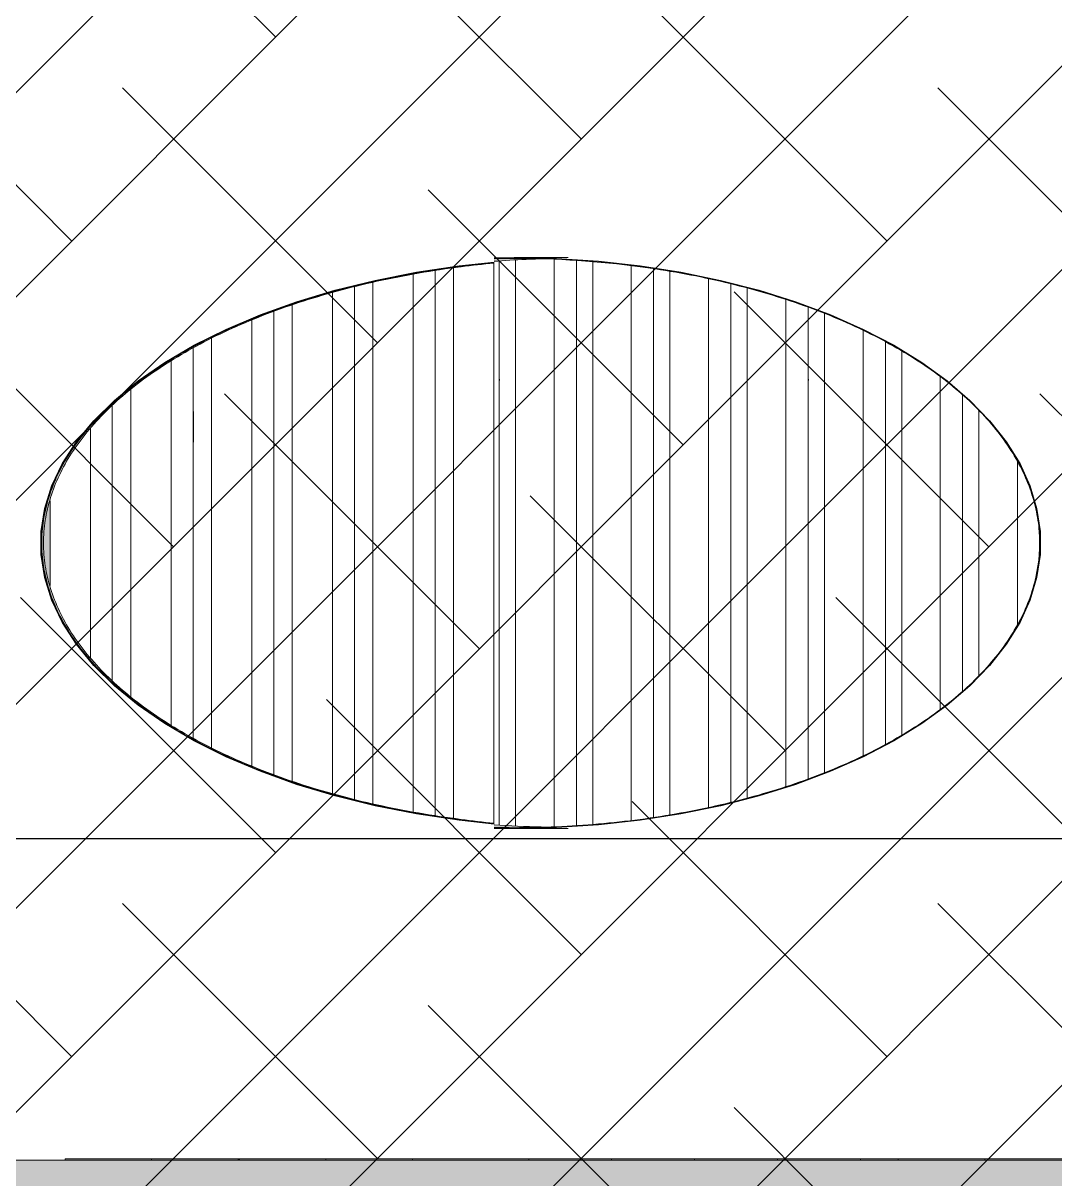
# Model space of a CAD drawing. Header units: millimetres. Extents: x 50357 to 985146, y 723188 to 1803594.
# Drawn here: x 863210 to 866789, y 735674 to 739682 of the extents above; entities that cross this region are included whole.
import ezdxf

# ---------------------------------------------------------------- set-up
doc = ezdxf.new("R2010")
doc.units = ezdxf.units.MM
doc.header["$LTSCALE"] = 3
doc.header["$MEASUREMENT"] = 0
for name, color, linetype, lineweight, true_color in [('A-FLOR', 7, 'Continuous', 5, 0x6e6e6e), ('A-GENM', 7, 'Continuous', 13, 0x6e6e6e), ('I-WALL', 7, 'Continuous', 25, 0x6e6e6e), ('Q-SPCQ', 7, 'Continuous', 13, 0x6e6e6e)]:
    doc.layers.add(name, color=color, linetype=linetype, lineweight=lineweight, true_color=true_color)
doc.layers.add('Hatch (HOR not under LTC submission)', color=252, linetype='Continuous', lineweight=35)

# ---------------------------------------------------------------- blocks, each defined once
blk = doc.blocks.new('AED_Tactile_Orientation_Line Base - AED_Tactile_Orientation_Line Base-3909938-SEC D_1')
at = {"layer": 'Q-SPCQ'}
blk.add_hatch(color=256, dxfattribs=at).paths.add_polyline_path([(-682727.2, 21000), (-682586.9, 21000), (-682586.9, 21005), (-682886.9, 21005), (-682886.9, 21000), (-682831.3, 21000)], flags=0)
for p, q in [((-682886.9, 21005), (-682586.9, 21005)), ((-682886.9, 21000), (-682886.9, 21005)), ((-682586.9, 21000), (-682586.9, 21005))]:
    blk.add_line(p, q, dxfattribs=at)
blk = doc.blocks.new('AED_Tactile_Orientation_Line Base - AED_Tactile_Orientation_Line Base-V38-SEC D_1')
at = {"layer": 'Q-SPCQ'}
for points in [[(-682414.8, 21000), (-682286.9, 21000), (-682286.9, 21005), (-682586.9, 21005), (-682586.9, 21000), (-682518.9, 21000)], [(-682286.9, 21000), (-682286.9, 21000), (-682286.9, 21005)]]:
    blk.add_hatch(color=256, dxfattribs=at).paths.add_polyline_path(points, flags=0)
for p, q in [((-682586.9, 21005), (-682286.9, 21005)), ((-682586.9, 21000), (-682586.9, 21005)), ((-682286.9, 21000), (-682286.9, 21005))]:
    blk.add_line(p, q, dxfattribs=at)
blk = doc.blocks.new('Tactile_Orientation_Line Base - Tactile_Orientation_Line Base-V67-SEC D_1')
at = {"layer": 'Q-SPCQ'}
blk.add_hatch(color=256, dxfattribs=at).paths.add_polyline_path([(-683143.6, 21000), (-683017.9, 21000), (-683017.9, 21005), (-683305.6, 21005), (-683305.6, 21000), (-683247.8, 21000)], flags=0)
for p, q in [((-683305.6, 21005), (-683017.9, 21005)), ((-683305.6, 21005), (-683305.6, 21000)), ((-683017.9, 21000), (-683017.9, 21005))]:
    blk.add_line(p, q, dxfattribs=at)
blk = doc.blocks.new('Specialty Equipment 49 - Specialty Equipment 1-5008788-SEC D_1')
at = {"layer": 'Q-SPCQ'}
blk.add_hatch(color=256, dxfattribs=at).paths.add_polyline_path([(-682935.4, 11550), (-682886.9, 11550), (-682886.9, 11555), (-683017.9, 11555), (-683017.9, 11550)], flags=0)
for q in [(-682886.9, 11555), (-683017.9, 11550)]:
    blk.add_line((-683017.9, 11555), q, dxfattribs=at)
blk = doc.blocks.new('Tactile_Orientation_Line Base - Tactile_Orientation_Line Base-V68-SEC D_1')
at = {"layer": 'Q-SPCQ'}
blk.add_hatch(color=256, dxfattribs=at).paths.add_polyline_path([(-684168.8, 21000), (-684168.8, 21005), (-684288.9, 21005), (-684288.9, 21000), (-684184.8, 21000)], flags=0)
for p in [(-684288.9, 21005), (-684168.8, 21000)]:
    blk.add_line(p, (-684168.8, 21005), dxfattribs=at)
blk = doc.blocks.new('Opening End Plate L2 - Opening End Plate L2-5117152-SEC D_1')
at = {"layer": 'A-GENM'}
blk.add_hatch(color=256, dxfattribs=at).paths.add_polyline_path([(-684219.1, 12700), (-684072.2, 12703.2), (-683926.2, 12712.8), (-683768.4, 12730.9), (-683641, 12750.9), (-683503.5, 12779.2), (-683351.9, 12819.3), (-683243.4, 12853.3), (-683122.4, 12898.6), (-683008.5, 12949), (-682902.5, 13004.2), (-682805, 13063.9), (-682716.7, 13127.6), (-682638.1, 13195), (-682569.8, 13265.6), (-682512.2, 13338.9), (-682465.6, 13414.6), (-682430.5, 13492), (-682406.7, 13572.2), (-682395.1, 13650.1), (-682395.1, 13729.9), (-682406.9, 13809.3), (-682430.5, 13888), (-682465.6, 13965.4), (-682513.2, 14042.4), (-682569.8, 14114.4), (-682638.1, 14185), (-682727.2, 14259.9), (-682805, 14316.1), (-682902.5, 14375.8), (-683008.5, 14431), (-683122.4, 14481.4), (-683247.8, 14528.1), (-683370.7, 14566.6), (-683503.5, 14600.8), (-683664.2, 14632.7), (-683782.2, 14651.2), (-683926.2, 14667.2), (-684080.7, 14677), (-684219.1, 14680), (-684288.9, 14678.5), (-684288.9, 14675.5), (-684219.1, 14677), (-684072.3, 14673.8), (-683926.5, 14664.2), (-683768.4, 14646), (-683641.5, 14626.1), (-683504.2, 14597.9), (-683351.9, 14557.6), (-683244.3, 14523.9), (-683123.5, 14478.7), (-683009.7, 14428.3), (-682903.9, 14373.2), (-682806.6, 14313.6), (-682718.4, 14250), (-682640.1, 14182.8), (-682571.9, 14112.4), (-682514.5, 14039.3), (-682468.2, 13964), (-682433.1, 13886.9), (-682409.5, 13807.3), (-682397.9, 13729.6), (-682397.9, 13650.4), (-682409.7, 13571.4), (-682433.1, 13493.1), (-682468.2, 13416), (-682518.9, 13335.1), (-682571.9, 13267.6), (-682640.1, 13197.2), (-682727.2, 13123.7), (-682806.6, 13066.4), (-682903.9, 13006.8), (-683009.7, 12951.7), (-683123.5, 12901.3), (-683247.8, 12855), (-683371.5, 12816.3), (-683504.2, 12782.1), (-683664.2, 12750.3), (-683782.6, 12731.7), (-683926.5, 12715.8), (-684080.7, 12706), (-684219.1, 12703), (-684288.9, 12704.5), (-684288.9, 12701.5)], flags=0)
h = blk.add_hatch(color=256, dxfattribs=at)
h.paths.add_polyline_path([(-684219.1, 12703), (-684131.1, 12705.2), (-684196.8, 12707.4), (-684288.9, 12713.3), (-684288.9, 12704.5), (-684228.7, 12703.2)], flags=0)
h.paths.add_polyline_path([(-684288.9, 14666.5), (-684178.2, 14673.8), (-684131.1, 14675.1), (-684228.7, 14676.8), (-684288.9, 14675.5), (-684288.9, 14666.7)], flags=0)
for p, q in [((-684219.1, 14680), (-684289.1, 14679.3)), ((-684031.4, 14680), (-684219.1, 14680)), ((-684289.1, 12700.7), (-684219.1, 12700)), ((-684219.1, 12700), (-684031.4, 12700))]:
    blk.add_line(p, q, dxfattribs=at)
at = {"layer": 'A-GENM', "flags": 128}
blk.add_lwpolyline([(-684219.1, 12700), (-684072.2, 12703.2), (-683926.2, 12712.8), (-683782.2, 12728.8), (-683641, 12750.9), (-683503.5, 12779.2), (-683370.7, 12813.4), (-683243.4, 12853.3), (-683122.4, 12898.6), (-683008.5, 12949), (-682902.5, 13004.2), (-682805, 13063.9), (-682716.7, 13127.6), (-682638.1, 13195), (-682569.8, 13265.6), (-682512.2, 13338.9), (-682465.6, 13414.6), (-682430.5, 13492), (-682406.9, 13570.7), (-682395.1, 13650.1), (-682395.1, 13729.9), (-682406.9, 13809.3), (-682430.5, 13888), (-682465.6, 13965.4), (-682512.2, 14041.1), (-682569.8, 14114.4), (-682638.1, 14185), (-682716.7, 14252.4), (-682805, 14316.1), (-682902.5, 14375.8), (-683008.5, 14431), (-683122.4, 14481.4), (-683243.4, 14526.7), (-683370.7, 14566.6), (-683503.5, 14600.8), (-683641, 14629.1), (-683782.2, 14651.2), (-683926.2, 14667.2), (-684072.2, 14676.8), (-684219.1, 14680)], dxfattribs=at)
at = {"layer": 'A-GENM'}
for points, knots in [([(-684125.4, 14675.7), (-684143, 14675.2), (-684197.7, 14673.2), (-684252.2, 14669.9), (-684289.1, 14667.1)], [3.19316331, 3.19316331, 3.19316331, 3.19316331, 3.22214631, 3.28334964, 3.28334964, 3.28334964, 3.28334964]), ([(-684219.1, 14677), (-684072.1, 14677), (-683827.3, 14660.9), (-683501.1, 14601.8), (-683240.1, 14527.5), (-683043.8, 14447.5), (-682902.5, 14373.9), (-682805, 14314.3), (-682716.8, 14250.6), (-682612.2, 14160.9), (-682528.1, 14064.8), (-682466.3, 13964.3), (-682431.2, 13887.1), (-682407.7, 13808.8), (-682392, 13703.3), (-682401.9, 13570.9), (-682460.6, 13414.9), (-682564.8, 13265.8), (-682687.4, 13150.6), (-682805, 13065.7), (-682902.5, 13006.1), (-683008.4, 12950.9), (-683122.3, 12900.5), (-683243.2, 12855.2), (-683370.6, 12815.3), (-683503.4, 12781.2), (-683686.7, 12743.5), (-683925.2, 12711.6), (-684121.1, 12703), (-684219.1, 12703)], [-3.141593, -3.141593, -3.141593, -3.141593, -2.899932, -2.738824, -2.577717, -2.41661, -2.336056, -2.255502, -2.174949, -2.094395, -1.933288, -1.852734, -1.77218, -1.691627, -1.611073, -1.449966, -1.288859, -1.127751, -0.966644, -0.88609, -0.805537, -0.724983, -0.644429, -0.563876, -0.483322, -0.402768, -0.322215, -0.161107, 0, 0, 0, 0])]:
    blk.add_open_spline(points, degree=3, knots=knots, dxfattribs=at)
for points in [[(-684289, 14676.3), (-684265.7, 14676.8), (-684242.4, 14677), (-684219.1, 14677)], [(-684289.1, 12712.9), (-684234.8, 12708.7), (-684180, 12706.8), (-684125.2, 12705.4)], [(-684219.1, 12703), (-684242.4, 12703), (-684265.7, 12703.2), (-684289, 12703.7)]]:
    blk.add_open_spline(points, degree=3, dxfattribs=at)
blk = doc.blocks.new('AED_Tactile_Orientation_Line Base - AED_Tactile_Orientation_Line Base-2937267-SEC D_2')
at = {"layer": 'Q-SPCQ'}
blk.add_hatch(color=256, dxfattribs=at).paths.add_polyline_path([(-689185.4, 21000), (-688885.4, 21000), (-688885.4, 21005), (-689185.4, 21005)], flags=0)
for p, q in [((-689185.4, 21005), (-688885.4, 21005)), ((-689185.4, 21000), (-689185.4, 21005)), ((-688885.4, 21000), (-688885.4, 21005))]:
    blk.add_line(p, q, dxfattribs=at)
blk = doc.blocks.new('AED_Tactile_Orientation_Line Base - AED_Tactile_Orientation_Line Base-V3-SEC D_2')
at = {"layer": 'Q-SPCQ'}
for points in [[(-688779.5, 11550), (-688585.4, 11550), (-688585.4, 11555), (-688885.4, 11555), (-688885.4, 11550), (-688869.7, 11550)], [(-688585.4, 11550), (-688584.6, 11550), (-688585.4, 11555)]]:
    blk.add_hatch(color=256, dxfattribs=at).paths.add_polyline_path(points, flags=0)
for p, q in [((-688885.4, 11555), (-688585.4, 11555)), ((-688885.4, 11550), (-688885.4, 11555)), ((-688585.4, 11555), (-688584.6, 11555)), ((-688585.4, 11550), (-688585.4, 11555)), ((-688584.6, 11555), (-688583.9, 11555)), ((-688584.6, 11550), (-688584.6, 11555)), ((-688584.6, 11550), (-688584.6, 11555)), ((-688583.9, 11555), (-688583.1, 11555)), ((-688583.9, 11550), (-688583.9, 11555)), ((-688583.9, 11550), (-688583.9, 11555)), ((-688583.1, 11555), (-688582.3, 11555)), ((-688583.1, 11550), (-688583.1, 11555)), ((-688583.1, 11550), (-688583.1, 11555)), ((-688582.3, 11555), (-688581.5, 11555)), ((-688582.3, 11550), (-688582.3, 11555)), ((-688582.3, 11550), (-688582.3, 11555)), ((-688581.5, 11550), (-688581.5, 11555)), ((-688581.5, 11555), (-688580.8, 11555)), ((-688581.5, 11550), (-688581.5, 11555)), ((-688580.8, 11550), (-688580.8, 11555))]:
    blk.add_line(p, q, dxfattribs=at)
blk = doc.blocks.new('Aluminum Louvers FL - Aluminum Louvers FL-3941679-SEC D_2')
at = {"layer": 'A-GENM'}
h = blk.add_hatch(color=256, dxfattribs=at)
h.paths.add_polyline_path([(-689237.7, 8895), (-689237.7, 9185), (-689245.9, 9158.6), (-689258.2, 9079.1), (-689258.2, 9000.1), (-689243.9, 8914.8), (-689239, 8899.2)], flags=0)
h.paths.add_polyline_path([(-689237.7, 13543.4), (-689237.7, 13836.6), (-689246.7, 13807), (-689258.7, 13729.1), (-689258.4, 13648), (-689244.3, 13564.7), (-689239, 13547.6)], flags=0)
h.paths.add_polyline_path([(-689237.7, 18268), (-689237.9, 18561.3), (-689246.7, 18533), (-689258.9, 18450), (-689258.9, 18375.4), (-689244.3, 18289.3), (-689237.9, 18268.5)], flags=0)
h.paths.add_polyline_path([(-689237.7, 22992.5), (-689238.5, 23284.8), (-689246.7, 23258.6), (-689259, 23179.1), (-689257.8, 23093), (-689246.5, 23020.7), (-689238.5, 22995.1)], flags=0)
blk = doc.blocks.new('AED_Tactile_Orientation_Line Base - AED_Tactile_Orientation_Line Base-4335027-SEC D_2')
at = {"layer": 'Q-SPCQ'}
blk.add_line((-688580.752809, 11550), (-688580.752809, 11555), dxfattribs=at)
blk = doc.blocks.new('Tactile_Orientation_Line Base - Tactile_Orientation_Line Base-4781172-SEC D_2')
at = {"layer": 'Q-SPCQ'}
blk.add_hatch(color=256, dxfattribs=at).paths.add_polyline_path([(-687877.7, 21000), (-687697.3, 21000), (-687697.3, 21005), (-687980.4, 21005), (-687980.4, 21000), (-687967.8, 21000)], flags=0)
for q in [(-687697.3, 21005), (-687980.4, 21000)]:
    blk.add_line((-687980.4, 21005), q, dxfattribs=at)
blk = doc.blocks.new('Tactile_Orientation_Line Base - Tactile_Orientation_Line Base-V12-SEC D_2')
at = {"layer": 'Q-SPCQ'}
blk.add_hatch(color=256, dxfattribs=at).paths.add_polyline_path([(-688148.2, 21000), (-687980.4, 21000), (-687980.4, 21005), (-688280.4, 21005), (-688280.4, 21000), (-688238.4, 21000)], flags=0)
for p, q in [((-688280.4, 21005), (-687980.4, 21005)), ((-688280.4, 21005), (-688280.4, 21000)), ((-687980.4, 21000), (-687980.4, 21005))]:
    blk.add_line(p, q, dxfattribs=at)
blk = doc.blocks.new('Opening End Plate L2 - Opening End Plate L2-5117152-SEC D_2')
at = {"layer": 'A-GENM'}
for points in [[(-687697.3, 12715.9), (-687697.3, 12718.9), (-687818.2, 12731.7), (-687967.8, 12754.3), (-688109.1, 12782.1), (-688247.7, 12816.3), (-688380.6, 12856.1), (-688508.9, 12902.2), (-688625.7, 12951.7), (-688736.3, 13006.8), (-688838, 13066.4), (-688930.1, 13130), (-689012, 13197.2), (-689083.1, 13267.6), (-689143.1, 13340.7), (-689191.6, 13416), (-689230.4, 13500.1), (-689252.8, 13572), (-689265, 13650.4), (-689265, 13729.6), (-689252.7, 13808.6), (-689228.2, 13886.9), (-689191.6, 13964), (-689140.2, 14042.9), (-689083.1, 14112.4), (-689012, 14182.8), (-688930.1, 14250), (-688838, 14313.6), (-688736.3, 14373.2), (-688625.7, 14428.3), (-688506.9, 14478.7), (-688380.6, 14523.9), (-688238.4, 14566), (-688109.1, 14597.9), (-687940.7, 14629.8), (-687818.2, 14648.3), (-687697.3, 14661.1), (-687697.3, 14664.1), (-687818.6, 14651.2), (-687967.8, 14628.7), (-688109.7, 14600.8), (-688248.5, 14566.6), (-688381.5, 14526.7), (-688508.9, 14481), (-688626.9, 14431), (-688737.7, 14375.8), (-688839.6, 14316.1), (-688931.9, 14252.4), (-689014, 14185), (-689085.4, 14114.4), (-689145.6, 14041.1), (-689194.2, 13965.4), (-689231, 13888), (-689256, 13807), (-689268, 13729.9), (-689268, 13650.1), (-689255.6, 13570.7), (-689230.4, 13490.8), (-689194.2, 13414.6), (-689140.2, 13332.4), (-689085.4, 13265.6), (-689014, 13195), (-688931.9, 13127.6), (-688839.6, 13063.9), (-688737.7, 13004.2), (-688626.9, 12949), (-688508, 12898.6), (-688381.5, 12853.3), (-688226.3, 12807.9), (-688109.7, 12779.2), (-687954.2, 12749.2), (-687818.6, 12728.8), (-687787.5, 12725.5)], [(-687697.3, 12718.9), (-687697.3, 12719.6), (-687818.6, 12732.7), (-687967.8, 12755.6), (-688109.7, 12783.8), (-688248.5, 12818.4), (-688381.5, 12858.7), (-688508.9, 12904.9), (-688626.9, 12955.4), (-688737.7, 13011.3), (-688839.6, 13071.8), (-688931.9, 13136.6), (-689014, 13205.4), (-689083.1, 13275.2), (-689140.2, 13345.9), (-689186.6, 13418.8), (-689222.6, 13495.3), (-689246.5, 13572), (-689258.7, 13650.4), (-689258.7, 13729.9), (-689244.3, 13815.3), (-689221.4, 13888), (-689184.4, 13965.4), (-689134.6, 14042.1), (-689074.8, 14114.4), (-689003, 14185), (-688920.3, 14252.4), (-688827.4, 14316.1), (-688724.8, 14375.8), (-688613, 14431), (-688492.8, 14481.4), (-688364.8, 14526.7), (-688229.7, 14566.6), (-688088, 14600.8), (-687934.4, 14629.8), (-687787.5, 14650.8), (-687818.6, 14648.2), (-687967.8, 14625.7), (-688109.7, 14597.7), (-688248.5, 14563.5), (-688381.5, 14523.6), (-688508.9, 14477.8), (-688626.9, 14427.7), (-688737.7, 14372.3), (-688839.6, 14312.5), (-688931.9, 14248.5), (-689014, 14180.8), (-689085.4, 14109.7), (-689145.6, 14035.5), (-689194.2, 13958.5), (-689230.4, 13879.9), (-689252.9, 13807), (-689265, 13729.6), (-689264.9, 13650.1), (-689252.5, 13570.7), (-689227.7, 13492), (-689190.6, 13414.6), (-689140, 13336.9), (-689081.1, 13265.6), (-689009.2, 13195), (-688923.8, 13125.7), (-688833.7, 13063.9), (-688731, 13004.2), (-688619.3, 12949), (-688499.1, 12898.6), (-688371.1, 12853.3), (-688238.4, 12814), (-688094.2, 12779.2), (-687945.9, 12750.9), (-687811.9, 12731.1), (-687787.5, 12728.5)]]:
    blk.add_hatch(color=256, dxfattribs=at).paths.add_polyline_path(points, flags=0)
at = {"layer": 'A-GENM', "flags": 128}
blk.add_lwpolyline([(-687697.5, 14664.6), (-687818.6, 14651.2), (-687966.1, 14629.1), (-688109.7, 14600.8), (-688248.5, 14566.6), (-688381.5, 14526.7), (-688508, 14481.4), (-688626.9, 14431), (-688737.7, 14375.8), (-688839.6, 14316.1), (-688931.9, 14252.4), (-689014, 14185), (-689085.4, 14114.4), (-689145.6, 14041.1), (-689194.2, 13965.4), (-689231, 13888), (-689255.6, 13809.3), (-689268, 13729.9), (-689268, 13650.1), (-689255.6, 13570.7), (-689231, 13492), (-689194.2, 13414.6), (-689145.6, 13338.9), (-689085.4, 13265.6), (-689014, 13195), (-688931.9, 13127.6), (-688839.6, 13063.9), (-688737.7, 13004.2), (-688626.9, 12949), (-688508, 12898.6), (-688381.5, 12853.3), (-688248.5, 12813.4), (-688109.7, 12779.2), (-687966.1, 12750.9), (-687818.6, 12728.8), (-687697.5, 12715.4)], dxfattribs=at)
at = {"layer": 'A-GENM'}
for points, knots in [([(-687697.5, 12718.4), (-687738, 12722.2), (-687828.3, 12732.2), (-687966.3, 12752.9), (-688157.8, 12790.6), (-688385, 12852.5), (-688631.2, 12948.5), (-688844.4, 13063.7), (-688990, 13173.2), (-689085, 13267.2), (-689145.1, 13340.3), (-689193.6, 13415.7), (-689230.2, 13492.9), (-689254.7, 13571.2), (-689267, 13650.3), (-689267, 13729.7), (-689250.6, 13835.1), (-689199.5, 13965.1), (-689090.6, 14114.2), (-688936.9, 14252.4), (-688742.3, 14376.1), (-688550.3, 14464.4), (-688381.7, 14524.8), (-688248.7, 14564.7), (-688109.9, 14598.8), (-687966.3, 14627.1), (-687828.4, 14648), (-687737.9, 14657.6), (-687697.5, 14661.4)], [-6.106284, -6.106284, -6.106284, -6.106284, -6.041524, -5.960971, -5.880417, -5.71931, -5.558202, -5.397095, -5.235988, -5.155434, -5.07488, -4.994327, -4.913773, -4.833219, -4.752666, -4.672112, -4.591558, -4.430451, -4.269344, -4.108237, -3.947129, -3.786022, -3.705468, -3.624915, -3.544361, -3.463807, -3.383254, -3.318494, -3.318494, -3.318494, -3.318494]), ([(-687697.5, 14661), (-687735.9, 14657.3), (-687824.1, 14647.5), (-687960, 14627.1), (-688103.7, 14598.8), (-688242.4, 14564.7), (-688375.5, 14524.8), (-688544, 14464.4), (-688736, 14376.1), (-688930.6, 14252.4), (-689084.4, 14114.2), (-689193.3, 13965.1), (-689244.4, 13835.1), (-689260.8, 13729.7), (-689260.8, 13650.3), (-689248.5, 13571.2), (-689223.9, 13492.9), (-689187.3, 13415.7), (-689138.8, 13340.3), (-689078.8, 13267.2), (-688983.8, 13173.2), (-688838.1, 13063.7), (-688624.9, 12948.5), (-688378.8, 12852.5), (-688151.5, 12790.7), (-687960, 12752.8), (-687824.1, 12732.8), (-687736, 12722.1), (-687697.6, 12718.6)], [3.321844, 3.321844, 3.321844, 3.321844, 3.383254, 3.463807, 3.544361, 3.624915, 3.705468, 3.786022, 3.947129, 4.108237, 4.269344, 4.430451, 4.591558, 4.672112, 4.752666, 4.833219, 4.913773, 4.994327, 5.07488, 5.155434, 5.235988, 5.397095, 5.558202, 5.71931, 5.880417, 5.960971, 6.041524, 6.102934, 6.102934, 6.102934, 6.102934])]:
    blk.add_open_spline(points, degree=3, knots=knots, dxfattribs=at)

msp = doc.modelspace()

# ---------------------------------------------------------------- hatches: boundary and pattern name
at = {"layer": 'A-FLOR'}
for points in [[(862408.5511, 735638.9831), (864843.446, 735638.9831), (864843.446, 735738.9831), (859951.5087, 735738.9831), (859951.5087, 735638.9831), (862318.3698, 735638.9831)], [(866196.9894, 735638.9831), (867444.4393, 735638.9831), (867444.4393, 735738.9831), (864843.446, 735738.9831), (864843.446, 735638.9831), (866092.8707, 735638.9831)]]:
    msp.add_hatch(color=256, dxfattribs=at).paths.add_polyline_path(points, flags=0)
at = {"layer": 'Hatch (HOR not under LTC submission)'}
h = msp.add_hatch(dxfattribs=at)
h.set_pattern_fill('ANSI38', color=256, scale=4000)
h.paths.add_polyline_path([(853871.7666, 751128.0064), (853871.7666, 735638.9831), (853656.482, 735638.9831), (853656.482, 728688.9831), (867744.0584, 728688.9831), (867748.3434, 751128.0064)])

# ---------------------------------------------------------------- linework, layer by layer
at = {"layer": 'A-FLOR'}
for p, q in [((863799.1867, 738443.2357), (863801.2506, 738229.3014)), ((864861.9425, 738447.4826), (864861.9425, 738443.2356)), ((865933.7951, 738447.4825), (865933.7951, 738443.2356)), ((867444.4393, 735738.9831), (854831.4858, 735738.9831))]:
    msp.add_line(p, q, dxfattribs=at)
at = {"layer": 'A-GENM'}
for p, q in [((864703.0124, 738833.5194), (864703.0124, 736924.4467)), ((864843.0058, 738849.4932), (864843.0058, 736908.473)), ((864861.0722, 736901.3263), (864861.0722, 738856.6407)), ((864917.6419, 738860.3621), (864917.6419, 736897.6058)), ((865051.6235, 738863.1259), (865051.6235, 736894.8341)), ((865129.0355, 736899.7314), (865129.0355, 738858.2267)), ((865185.6051, 738854.5012), (865185.6051, 736903.4558)), ((865319.5867, 738840.5858), (865319.5867, 736917.3802)), ((865396.9987, 736928.1379), (865396.9987, 738829.8299)), ((864563.0189, 738811.6117), (864563.0189, 736946.3545)), ((864639.1187, 736934.2102), (864639.1187, 738823.756)), ((865453.5682, 738820.9438), (865453.5682, 736937.023)), ((865587.5498, 738795.2017), (865587.5498, 736962.7645)), ((864359.1317, 736990.5351), (864359.1317, 738767.4325)), ((864423.0255, 738783.3266), (864423.0255, 736974.6399)), ((865664.9617, 736980.5832), (865664.9617, 738777.3823)), ((865721.5314, 738762.8242), (865721.5314, 736995.1404)), ((864283.032, 738747.8237), (864283.032, 737009.9261)), ((865855.513, 738723.0715), (865855.513, 737034.8941)), ((864079.1448, 737076.3532), (864079.1448, 738681.6144)), ((864143.0386, 738704.5048), (864143.0386, 737053.4617)), ((865932.925, 737061.8771), (865932.925, 738696.088)), ((865989.4946, 738674.9108), (865989.4946, 737083.053)), ((864003.0451, 738651.9205), (864003.0451, 737106.0461)), ((866123.4762, 738616.8541), (866123.4762, 737141.112)), ((863799.1579, 737202.5882), (863799.1579, 738555.3799)), ((863863.0516, 738588.2394), (863863.0516, 737169.7264)), ((866200.8882, 737181.436), (866200.8882, 738576.5302)), ((863723.0582, 738510.7944), (863723.0582, 737247.17)), ((866257.4578, 738544.4218), (866257.4578, 737213.5443)), ((866391.4394, 738455.2176), (866391.4394, 737302.7486)), ((863583.0647, 738411.1678), (863583.0647, 737346.7996)), ((866468.8514, 737366.0804), (866468.8514, 738391.889)), ((863519.171, 737401.9074), (863519.171, 738356.0556)), ((866525.421, 738337.5583), (866525.421, 737420.4074)), ((863443.0713, 738276.0338), (863443.0713, 737481.9309)), ((866659.4027, 738160.8157), (866659.4027, 737597.1511)), ((863303.0778, 738025.6012), (863303.0778, 737732.36))]:
    msp.add_line(p, q, dxfattribs=at)
at = {"layer": 'I-WALL'}
for p, q in [((864843.3272, 738868.2541), (864913.321, 738868.9831)), ((864913.321, 736888.9831), (864843.3272, 736889.7121)), ((863118.5653, 736853.9831), (866895.7207, 736853.9831))]:
    msp.add_line(p, q, dxfattribs=at)
at = {"layer": 'I-WALL', "flags": 128}
for points in [[(864843.2759, 736904.4063), (864722.1741, 736917.7507), (864574.6314, 736939.932), (864431.006, 736968.2034), (864292.2294, 737002.3816), (864159.2015, 737042.2449), (864032.7851, 737087.5347), (863913.8, 737137.9574), (863803.018, 737193.186), (863701.1575, 737252.8622), (863608.879, 737316.599), (863526.7811, 737383.9831), (863455.3962, 737454.5774), (863395.1872, 737527.9242), (863346.5447, 737603.5478), (863309.784, 737680.9576), (863285.1437, 737759.6518), (863272.7834, 737839.1198), (863272.7834, 737918.8464), (863285.1437, 737998.3144), (863309.784, 738077.0085), (863346.5447, 738154.4184), (863395.1872, 738230.0419), (863455.3962, 738303.3887), (863526.7811, 738373.9831), (863608.879, 738441.3672), (863701.1575, 738505.104), (863803.018, 738564.7802), (863913.8, 738620.0087), (864032.7851, 738670.4314), (864159.2015, 738715.7213), (864292.2294, 738755.5845), (864431.006, 738789.7627), (864574.6314, 738818.0342), (864722.1741, 738840.2155), (864843.2759, 738853.5598)], [(864913.321, 738868.9831), (865060.2128, 738865.7728), (865206.152, 738856.1628), (865350.192, 738840.2155), (865491.3987, 738818.0342), (865628.8564, 738789.7627), (865761.6736, 738755.5845), (865888.9889, 738715.7213), (866009.9766, 738670.4314), (866123.8521, 738620.0087), (866229.8768, 738564.7802), (866327.3631, 738505.104), (866415.6789, 738441.3672), (866494.2513, 738373.9831), (866562.5707, 738303.3887), (866620.1941, 738230.0419), (866666.7478, 738154.4184), (866701.9298, 738077.0085), (866725.5121, 737998.3144), (866737.3415, 737918.8464), (866737.3415, 737839.1198), (866725.5121, 737759.6518), (866701.9298, 737680.9576), (866666.7478, 737603.5478), (866620.1941, 737527.9242), (866562.5707, 737454.5774), (866494.2513, 737383.9831), (866415.6789, 737316.599), (866327.3631, 737252.8622), (866229.8768, 737193.186), (866123.8521, 737137.9574), (866009.9766, 737087.5347), (865888.9889, 737042.2449), (865761.6736, 737002.3816), (865628.8564, 736968.2034), (865491.3987, 736939.932), (865350.192, 736917.7507), (865206.152, 736901.8033), (865060.2128, 736892.1933), (864913.321, 736888.9831)]]:
    msp.add_lwpolyline(points, dxfattribs=at)

# ---------------------------------------------------------------- block references
at = {"layer": 'A-GENM'}
for name, p in [('Aluminum Louvers FL - Aluminum Louvers FL-3941679-SEC D_2', (1552540.7499, 724188.9831)), ('Opening End Plate L2 - Opening End Plate L2-5117152-SEC D_2', (1552540.7499, 724188.9831)), ('Opening End Plate L2 - Opening End Plate L2-5117152-SEC D_1', (1549132.3921, 724188.9831))]:
    msp.add_blockref(name, p, dxfattribs=at)
at = {"layer": 'Q-SPCQ'}
for name, p in [('AED_Tactile_Orientation_Line Base - AED_Tactile_Orientation_Line Base-2937267-SEC D_2', (1552540.7234, 714738.9831)), ('AED_Tactile_Orientation_Line Base - AED_Tactile_Orientation_Line Base-V3-SEC D_2', (1552540.7499, 724188.9831)), ('AED_Tactile_Orientation_Line Base - AED_Tactile_Orientation_Line Base-4335027-SEC D_2', (1552540.7499, 724188.9831)), ('Tactile_Orientation_Line Base - Tactile_Orientation_Line Base-V12-SEC D_2', (1552240.7509, 714738.9831)), ('Tactile_Orientation_Line Base - Tactile_Orientation_Line Base-V12-SEC D_2', (1552540.7499, 714738.9831)), ('Tactile_Orientation_Line Base - Tactile_Orientation_Line Base-4781172-SEC D_2', (1552540.7499, 714738.9831)), ('Tactile_Orientation_Line Base - Tactile_Orientation_Line Base-V68-SEC D_1', (1549132.3921, 714738.9831)), ('Tactile_Orientation_Line Base - Tactile_Orientation_Line Base-V67-SEC D_1', (1548269.2566, 714738.9831)), ('Tactile_Orientation_Line Base - Tactile_Orientation_Line Base-V67-SEC D_1', (1548556.9684, 714738.9831)), ('Tactile_Orientation_Line Base - Tactile_Orientation_Line Base-V67-SEC D_1', (1548844.6803, 714738.9831)), ('Tactile_Orientation_Line Base - Tactile_Orientation_Line Base-V67-SEC D_1', (1549132.3921, 714738.9831)), ('Specialty Equipment 49 - Specialty Equipment 1-5008788-SEC D_1', (1549132.3921, 724188.9831)), ('AED_Tactile_Orientation_Line Base - AED_Tactile_Orientation_Line Base-3909938-SEC D_1', (1549132.3921, 714738.9831)), ('AED_Tactile_Orientation_Line Base - AED_Tactile_Orientation_Line Base-V38-SEC D_1', (1549132.3921, 714738.9831))]:
    msp.add_blockref(name, p, dxfattribs=at)

doc.saveas('drawing.dxf')
